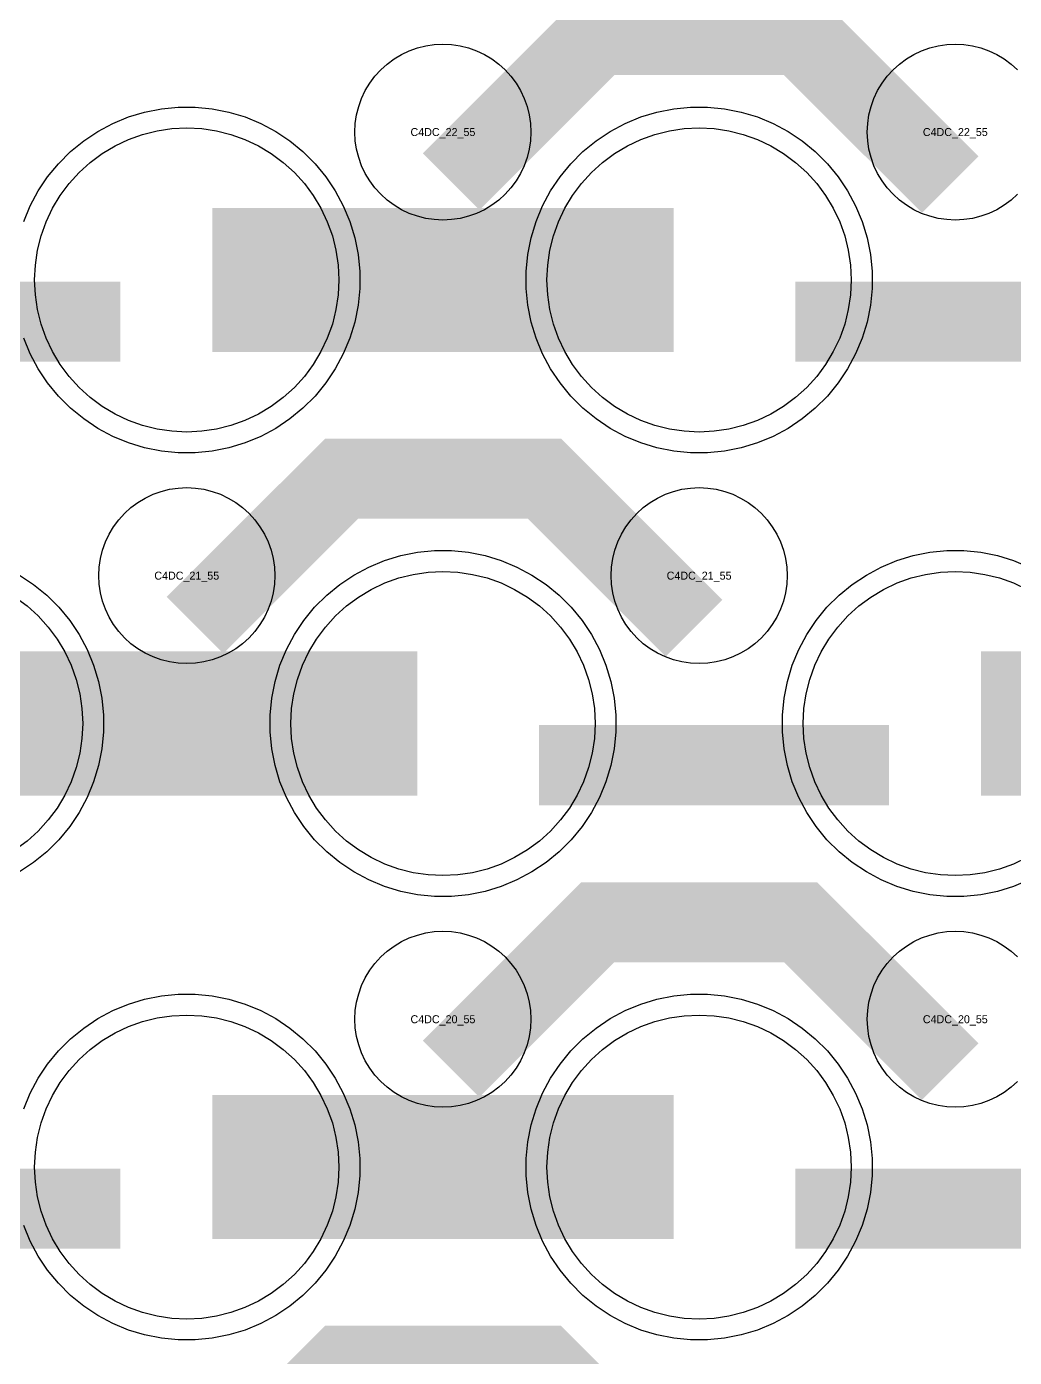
# Model space of a CAD drawing. Extents: x -11880 to 11880, y -14992 to 14992.
# Drawn here: x 5550 to 5858.5, y -12127.7 to -11712 of the extents above; entities that cross this region are included whole.
import ezdxf
from ezdxf.enums import TextEntityAlignment as Align

# ---------------------------------------------------------------- set-up
doc = ezdxf.new("R2010")
doc.units = 0
doc.header["$MEASUREMENT"] = 0
for name, color, linetype in [('GDS_775_DT_237', 138, 'CONTINUOUS'), ('RDL1_FS', 34, 'CONTINUOUS'), ('RDL_BS', 160, 'CONTINUOUS')]:
    doc.layers.add(name, color=color, linetype=linetype)

msp = doc.modelspace()

# ---------------------------------------------------------------- linework, layer by layer
at = {"layer": 'RDL1_FS'}
for points in [[(5600, -11838.664), (5595.343, -11838.435), (5590.732, -11837.751), (5586.209, -11836.619), (5581.819, -11835.047), (5577.605, -11833.055), (5573.605, -11830.657), (5569.86, -11827.879), (5566.406, -11824.749), (5563.276, -11821.295), (5560.498, -11817.55), (5558.1, -11813.55), (5556.108, -11809.336), (5554.536, -11804.946), (5553.404, -11800.423), (5552.72, -11795.812), (5552.491, -11791.155), (5552.72, -11786.498), (5553.404, -11781.887), (5554.536, -11777.364), (5556.108, -11772.974), (5558.1, -11768.76), (5560.498, -11764.76), (5563.276, -11761.015), (5566.406, -11757.561), (5569.86, -11754.431), (5573.605, -11751.653), (5577.605, -11749.255), (5581.819, -11747.263), (5586.209, -11745.691), (5590.732, -11744.559), (5595.343, -11743.875), (5600, -11743.646), (5604.657, -11743.875), (5609.268, -11744.559), (5613.791, -11745.691), (5618.181, -11747.263), (5622.395, -11749.255), (5626.395, -11751.653), (5630.14, -11754.431), (5633.594, -11757.561), (5636.724, -11761.015), (5639.502, -11764.76), (5641.9, -11768.76), (5643.892, -11772.974), (5645.464, -11777.364), (5646.596, -11781.887), (5647.28, -11786.498), (5647.509, -11791.155), (5647.28, -11795.812), (5646.596, -11800.423), (5645.464, -11804.946), (5643.892, -11809.336), (5641.9, -11813.55), (5639.502, -11817.55), (5636.724, -11821.295), (5633.594, -11824.749), (5630.14, -11827.879), (5626.395, -11830.657), (5622.395, -11833.055), (5618.181, -11835.047), (5613.791, -11836.619), (5609.268, -11837.751), (5604.657, -11838.435)], [(5760, -11838.664), (5755.343, -11838.435), (5750.732, -11837.751), (5746.209, -11836.619), (5741.819, -11835.047), (5737.605, -11833.055), (5733.605, -11830.657), (5729.86, -11827.879), (5726.406, -11824.749), (5723.276, -11821.295), (5720.498, -11817.55), (5718.1, -11813.55), (5716.108, -11809.336), (5714.536, -11804.946), (5713.404, -11800.423), (5712.72, -11795.812), (5712.491, -11791.155), (5712.72, -11786.498), (5713.404, -11781.887), (5714.536, -11777.364), (5716.108, -11772.974), (5718.1, -11768.76), (5720.498, -11764.76), (5723.276, -11761.015), (5726.406, -11757.561), (5729.86, -11754.431), (5733.605, -11751.653), (5737.605, -11749.255), (5741.819, -11747.263), (5746.209, -11745.691), (5750.732, -11744.559), (5755.343, -11743.875), (5760, -11743.646), (5764.657, -11743.875), (5769.268, -11744.559), (5773.791, -11745.691), (5778.181, -11747.263), (5782.395, -11749.255), (5786.395, -11751.653), (5790.14, -11754.431), (5793.594, -11757.561), (5796.724, -11761.015), (5799.502, -11764.76), (5801.9, -11768.76), (5803.892, -11772.974), (5805.464, -11777.364), (5806.596, -11781.887), (5807.28, -11786.498), (5807.509, -11791.155), (5807.28, -11795.812), (5806.596, -11800.423), (5805.464, -11804.946), (5803.892, -11809.336), (5801.9, -11813.55), (5799.502, -11817.55), (5796.724, -11821.295), (5793.594, -11824.749), (5790.14, -11827.879), (5786.395, -11830.657), (5782.395, -11833.055), (5778.181, -11835.047), (5773.791, -11836.619), (5769.268, -11837.751), (5764.657, -11838.435)], [(5600, -12115.794), (5595.343, -12115.565), (5590.732, -12114.881), (5586.209, -12113.749), (5581.819, -12112.177), (5577.605, -12110.185), (5573.605, -12107.787), (5569.86, -12105.009), (5566.406, -12101.879), (5563.276, -12098.425), (5560.498, -12094.68), (5558.1, -12090.68), (5556.108, -12086.466), (5554.536, -12082.076), (5553.404, -12077.553), (5552.72, -12072.942), (5552.491, -12068.285), (5552.72, -12063.628), (5553.404, -12059.017), (5554.536, -12054.494), (5556.108, -12050.104), (5558.1, -12045.89), (5560.498, -12041.89), (5563.276, -12038.145), (5566.406, -12034.691), (5569.86, -12031.561), (5573.605, -12028.783), (5577.605, -12026.385), (5581.819, -12024.393), (5586.209, -12022.821), (5590.732, -12021.689), (5595.343, -12021.005), (5600, -12020.776), (5604.657, -12021.005), (5609.268, -12021.689), (5613.791, -12022.821), (5618.181, -12024.393), (5622.395, -12026.385), (5626.395, -12028.783), (5630.14, -12031.561), (5633.594, -12034.691), (5636.724, -12038.145), (5639.502, -12041.89), (5641.9, -12045.89), (5643.892, -12050.104), (5645.464, -12054.494), (5646.596, -12059.017), (5647.28, -12063.628), (5647.509, -12068.285), (5647.28, -12072.942), (5646.596, -12077.553), (5645.464, -12082.076), (5643.892, -12086.466), (5641.9, -12090.68), (5639.502, -12094.68), (5636.724, -12098.425), (5633.594, -12101.879), (5630.14, -12105.009), (5626.395, -12107.787), (5622.395, -12110.185), (5618.181, -12112.177), (5613.791, -12113.749), (5609.268, -12114.881), (5604.657, -12115.565)], [(5760, -12115.794), (5755.343, -12115.565), (5750.732, -12114.881), (5746.209, -12113.749), (5741.819, -12112.177), (5737.605, -12110.185), (5733.605, -12107.787), (5729.86, -12105.009), (5726.406, -12101.879), (5723.276, -12098.425), (5720.498, -12094.68), (5718.1, -12090.68), (5716.108, -12086.466), (5714.536, -12082.076), (5713.404, -12077.553), (5712.72, -12072.942), (5712.491, -12068.285), (5712.72, -12063.628), (5713.404, -12059.017), (5714.536, -12054.494), (5716.108, -12050.104), (5718.1, -12045.89), (5720.498, -12041.89), (5723.276, -12038.145), (5726.406, -12034.691), (5729.86, -12031.561), (5733.605, -12028.783), (5737.605, -12026.385), (5741.819, -12024.393), (5746.209, -12022.821), (5750.732, -12021.689), (5755.343, -12021.005), (5760, -12020.776), (5764.657, -12021.005), (5769.268, -12021.689), (5773.791, -12022.821), (5778.181, -12024.393), (5782.395, -12026.385), (5786.395, -12028.783), (5790.14, -12031.561), (5793.594, -12034.691), (5796.724, -12038.145), (5799.502, -12041.89), (5801.9, -12045.89), (5803.892, -12050.104), (5805.464, -12054.494), (5806.596, -12059.017), (5807.28, -12063.628), (5807.509, -12068.285), (5807.28, -12072.942), (5806.596, -12077.553), (5805.464, -12082.076), (5803.892, -12086.466), (5801.9, -12090.68), (5799.502, -12094.68), (5796.724, -12098.425), (5793.594, -12101.879), (5790.14, -12105.009), (5786.395, -12107.787), (5782.395, -12110.185), (5778.181, -12112.177), (5773.791, -12113.749), (5769.268, -12114.881), (5764.657, -12115.565)]]:
    msp.add_lwpolyline(points, close=True, dxfattribs=at)
for points in [[(5608.002, -11791.155, 45, 45, 0), (5680.002, -11791.155, 45, 45, 0)], [(5680.002, -11791.155, 45, 45, 0), (5752.002, -11791.155, 45, 45, 0)], [(5608.002, -12068.285, 45, 45, 0), (5680.002, -12068.285, 45, 45, 0)], [(5680.002, -12068.285, 45, 45, 0), (5752.002, -12068.285, 45, 45, 0)]]:
    msp.add_lwpolyline(points, format="xyseb", dxfattribs=at)
at = {"layer": 'RDL1_FS', "color": 241, "true_color": 0xf7abae}
msp.add_lwpolyline([(5680, -11977.229), (5675.343, -11977), (5670.732, -11976.316), (5666.209, -11975.184), (5661.819, -11973.612), (5657.605, -11971.62), (5653.605, -11969.222), (5649.86, -11966.444), (5646.406, -11963.314), (5643.276, -11959.86), (5640.498, -11956.115), (5638.1, -11952.115), (5636.108, -11947.901), (5634.536, -11943.511), (5633.404, -11938.988), (5632.72, -11934.377), (5632.491, -11929.72), (5632.72, -11925.063), (5633.404, -11920.452), (5634.536, -11915.929), (5636.108, -11911.539), (5638.1, -11907.325), (5640.498, -11903.325), (5643.276, -11899.58), (5646.406, -11896.126), (5649.86, -11892.996), (5653.605, -11890.218), (5657.605, -11887.82), (5661.819, -11885.828), (5666.209, -11884.256), (5670.732, -11883.124), (5675.343, -11882.44), (5680, -11882.211), (5684.657, -11882.44), (5689.268, -11883.124), (5693.791, -11884.256), (5698.181, -11885.828), (5702.395, -11887.82), (5706.395, -11890.218), (5710.14, -11892.996), (5713.594, -11896.126), (5716.724, -11899.58), (5719.502, -11903.325), (5721.9, -11907.325), (5723.892, -11911.539), (5725.464, -11915.929), (5726.596, -11920.452), (5727.28, -11925.063), (5727.509, -11929.72), (5727.28, -11934.377), (5726.596, -11938.988), (5725.464, -11943.511), (5723.892, -11947.901), (5721.9, -11952.115), (5719.502, -11956.115), (5716.724, -11959.86), (5713.594, -11963.314), (5710.14, -11966.444), (5706.395, -11969.222), (5702.395, -11971.62), (5698.181, -11973.612), (5693.791, -11975.184), (5689.268, -11976.316), (5684.657, -11977)], close=True, dxfattribs=at)
for points in [[(5862.395, -11971.62), (5858.181, -11973.612), (5853.791, -11975.184), (5849.268, -11976.316), (5844.657, -11977), (5840, -11977.229), (5835.343, -11977), (5830.732, -11976.316), (5826.209, -11975.184), (5821.819, -11973.612), (5817.605, -11971.62), (5813.605, -11969.222), (5809.86, -11966.444), (5806.406, -11963.314), (5803.276, -11959.86), (5800.498, -11956.115), (5798.1, -11952.115), (5796.108, -11947.901), (5794.536, -11943.511), (5793.404, -11938.988), (5792.72, -11934.377), (5792.491, -11929.72), (5792.72, -11925.063), (5793.404, -11920.452), (5794.536, -11915.929), (5796.108, -11911.539), (5798.1, -11907.325), (5800.498, -11903.325), (5803.276, -11899.58), (5806.406, -11896.126), (5809.86, -11892.996), (5813.605, -11890.218), (5817.605, -11887.82), (5821.819, -11885.828), (5826.209, -11884.256), (5830.732, -11883.124), (5835.343, -11882.44), (5840, -11882.211), (5844.657, -11882.44), (5849.268, -11883.124), (5853.791, -11884.256), (5858.181, -11885.828), (5862.395, -11887.82)], [(5546.395, -11890.218), (5550.14, -11892.996), (5553.594, -11896.126), (5556.724, -11899.58), (5559.502, -11903.325), (5561.9, -11907.325), (5563.892, -11911.539), (5565.464, -11915.929), (5566.596, -11920.452), (5567.28, -11925.063), (5567.509, -11929.72), (5567.28, -11934.377), (5566.596, -11938.988), (5565.464, -11943.511), (5563.892, -11947.901), (5561.9, -11952.115), (5559.502, -11956.115), (5556.724, -11959.86), (5553.594, -11963.314), (5550.14, -11966.444), (5546.395, -11969.222)]]:
    msp.add_lwpolyline(points, dxfattribs=at)
for points in [[(5528.002, -11929.72, 45, 45, 0), (5600.002, -11929.72, 45, 45, 0)], [(5600.002, -11929.72, 45, 45, 0), (5672.002, -11929.72, 45, 45, 0)], [(5848.002, -11929.72, 45, 45, 0), (5920.002, -11929.72, 45, 45, 0)]]:
    msp.add_lwpolyline(points, format="xyseb", dxfattribs=at)
at = {"layer": 'RDL_BS'}
for points in [[(5682.562, -11760.469, 25, 25, 0), (5728.377, -11714.654, 25, 25, 0), (5761.93, -11714.654, 25, 25, 0)], [(5838.401, -11761.368, 25, 25, 0), (5791.687, -11714.654, 25, 25, 0), (5761.929, -11714.654, 25, 25, 0)], [(5470.016, -11804.168, 25, 25, 0), (5579.281, -11804.168, 25, 25, 0)], [(5790.016, -11804.168, 25, 25, 0), (5899.281, -11804.168, 25, 25, 0)], [(5602.562, -11899.034, 25, 25, 0), (5648.377, -11853.219, 25, 25, 0), (5681.93, -11853.219, 25, 25, 0)], [(5758.401, -11899.933, 25, 25, 0), (5711.687, -11853.219, 25, 25, 0), (5681.929, -11853.219, 25, 25, 0)], [(5682.562, -12037.599, 25, 25, 0), (5728.377, -11991.784, 25, 25, 0), (5761.93, -11991.784, 25, 25, 0)], [(5838.401, -12038.498, 25, 25, 0), (5791.687, -11991.784, 25, 25, 0), (5761.929, -11991.784, 25, 25, 0)], [(5470.016, -12081.298, 25, 25, 0), (5579.281, -12081.298, 25, 25, 0)], [(5790.016, -12081.298, 25, 25, 0), (5899.281, -12081.298, 25, 25, 0)], [(5602.562, -12176.159, 25, 25, 0), (5648.377, -12130.344, 25, 25, 0), (5681.93, -12130.344, 25, 25, 0)], [(5758.401, -12177.058, 25, 25, 0), (5711.687, -12130.344, 25, 25, 0), (5681.929, -12130.344, 25, 25, 0)]]:
    msp.add_lwpolyline(points, format="xyseb", dxfattribs=at)
for points in [[(5680, -11772.461), (5677.307, -11772.329), (5674.635, -11771.933), (5672.016, -11771.276), (5669.481, -11770.369), (5667.044, -11769.217), (5664.72, -11767.824), (5662.557, -11766.221), (5660.558, -11764.409), (5658.746, -11762.41), (5657.143, -11760.247), (5655.75, -11757.923), (5654.598, -11755.486), (5653.691, -11752.951), (5653.034, -11750.332), (5652.638, -11747.66), (5652.506, -11744.967), (5652.638, -11742.274), (5653.034, -11739.602), (5653.691, -11736.983), (5654.598, -11734.448), (5655.75, -11732.011), (5657.143, -11729.687), (5658.746, -11727.524), (5660.558, -11725.525), (5662.557, -11723.713), (5664.72, -11722.11), (5667.044, -11720.717), (5669.481, -11719.565), (5672.016, -11718.658), (5674.635, -11718.001), (5677.307, -11717.605), (5680, -11717.473), (5682.693, -11717.605), (5685.365, -11718.001), (5687.984, -11718.658), (5690.519, -11719.565), (5692.956, -11720.717), (5695.28, -11722.11), (5697.443, -11723.713), (5699.442, -11725.525), (5701.254, -11727.524), (5702.857, -11729.687), (5704.25, -11732.011), (5705.402, -11734.448), (5706.309, -11736.983), (5706.966, -11739.602), (5707.362, -11742.274), (5707.494, -11744.967), (5707.362, -11747.66), (5706.966, -11750.332), (5706.309, -11752.951), (5705.402, -11755.486), (5704.25, -11757.923), (5702.857, -11760.247), (5701.254, -11762.41), (5699.442, -11764.409), (5697.443, -11766.221), (5695.28, -11767.824), (5692.956, -11769.217), (5690.519, -11770.369), (5687.984, -11771.276), (5685.365, -11771.933), (5682.693, -11772.329)], [(5757.356, -11845.155), (5752.062, -11844.638), (5746.835, -11843.592), (5741.795, -11842.061), (5736.885, -11840.03), (5732.223, -11837.538), (5727.809, -11834.591), (5723.708, -11831.229), (5719.926, -11827.447), (5716.564, -11823.346), (5713.617, -11818.932), (5711.125, -11814.27), (5709.094, -11809.36), (5707.563, -11804.32), (5706.517, -11799.093), (5706, -11793.799), (5706, -11788.511), (5706.517, -11783.217), (5707.563, -11777.99), (5709.094, -11772.95), (5711.125, -11768.04), (5713.617, -11763.378), (5716.564, -11758.964), (5719.926, -11754.863), (5723.708, -11751.081), (5727.809, -11747.719), (5732.223, -11744.772), (5736.885, -11742.28), (5741.795, -11740.249), (5746.835, -11738.718), (5752.062, -11737.672), (5757.356, -11737.155), (5762.644, -11737.155), (5767.938, -11737.672), (5773.165, -11738.718), (5778.205, -11740.249), (5783.115, -11742.28), (5787.777, -11744.772), (5792.191, -11747.719), (5796.292, -11751.081), (5800.074, -11754.863), (5803.436, -11758.964), (5806.383, -11763.378), (5808.875, -11768.04), (5810.906, -11772.95), (5812.437, -11777.99), (5813.483, -11783.217), (5814, -11788.511), (5814, -11793.799), (5813.483, -11799.093), (5812.437, -11804.32), (5810.906, -11809.36), (5808.875, -11814.27), (5806.383, -11818.932), (5803.436, -11823.346), (5800.074, -11827.447), (5796.292, -11831.229), (5792.191, -11834.591), (5787.777, -11837.538), (5783.115, -11840.03), (5778.205, -11842.061), (5773.165, -11843.592), (5767.938, -11844.638), (5762.644, -11845.155)], [(5600, -11911.026), (5597.307, -11910.894), (5594.635, -11910.498), (5592.016, -11909.841), (5589.481, -11908.934), (5587.044, -11907.782), (5584.72, -11906.389), (5582.557, -11904.786), (5580.558, -11902.974), (5578.746, -11900.975), (5577.143, -11898.812), (5575.75, -11896.488), (5574.598, -11894.051), (5573.691, -11891.516), (5573.034, -11888.897), (5572.638, -11886.225), (5572.506, -11883.532), (5572.638, -11880.839), (5573.034, -11878.167), (5573.691, -11875.548), (5574.598, -11873.013), (5575.75, -11870.576), (5577.143, -11868.252), (5578.746, -11866.089), (5580.558, -11864.09), (5582.557, -11862.278), (5584.72, -11860.675), (5587.044, -11859.282), (5589.481, -11858.13), (5592.016, -11857.223), (5594.635, -11856.566), (5597.307, -11856.17), (5600, -11856.038), (5602.693, -11856.17), (5605.365, -11856.566), (5607.984, -11857.223), (5610.519, -11858.13), (5612.956, -11859.282), (5615.28, -11860.675), (5617.443, -11862.278), (5619.442, -11864.09), (5621.254, -11866.089), (5622.857, -11868.252), (5624.25, -11870.576), (5625.402, -11873.013), (5626.309, -11875.548), (5626.966, -11878.167), (5627.362, -11880.839), (5627.494, -11883.532), (5627.362, -11886.225), (5626.966, -11888.897), (5626.309, -11891.516), (5625.402, -11894.051), (5624.25, -11896.488), (5622.857, -11898.812), (5621.254, -11900.975), (5619.442, -11902.974), (5617.443, -11904.786), (5615.28, -11906.389), (5612.956, -11907.782), (5610.519, -11908.934), (5607.984, -11909.841), (5605.365, -11910.498), (5602.693, -11910.894)], [(5760, -11911.026), (5757.307, -11910.894), (5754.635, -11910.498), (5752.016, -11909.841), (5749.481, -11908.934), (5747.044, -11907.782), (5744.72, -11906.389), (5742.557, -11904.786), (5740.558, -11902.974), (5738.746, -11900.975), (5737.143, -11898.812), (5735.75, -11896.488), (5734.598, -11894.051), (5733.691, -11891.516), (5733.034, -11888.897), (5732.638, -11886.225), (5732.506, -11883.532), (5732.638, -11880.839), (5733.034, -11878.167), (5733.691, -11875.548), (5734.598, -11873.013), (5735.75, -11870.576), (5737.143, -11868.252), (5738.746, -11866.089), (5740.558, -11864.09), (5742.557, -11862.278), (5744.72, -11860.675), (5747.044, -11859.282), (5749.481, -11858.13), (5752.016, -11857.223), (5754.635, -11856.566), (5757.307, -11856.17), (5760, -11856.038), (5762.693, -11856.17), (5765.365, -11856.566), (5767.984, -11857.223), (5770.519, -11858.13), (5772.956, -11859.282), (5775.28, -11860.675), (5777.443, -11862.278), (5779.442, -11864.09), (5781.254, -11866.089), (5782.857, -11868.252), (5784.25, -11870.576), (5785.402, -11873.013), (5786.309, -11875.548), (5786.966, -11878.167), (5787.362, -11880.839), (5787.494, -11883.532), (5787.362, -11886.225), (5786.966, -11888.897), (5786.309, -11891.516), (5785.402, -11894.051), (5784.25, -11896.488), (5782.857, -11898.812), (5781.254, -11900.975), (5779.442, -11902.974), (5777.443, -11904.786), (5775.28, -11906.389), (5772.956, -11907.782), (5770.519, -11908.934), (5767.984, -11909.841), (5765.365, -11910.498), (5762.693, -11910.894)], [(5680, -12049.591), (5677.307, -12049.459), (5674.635, -12049.063), (5672.016, -12048.406), (5669.481, -12047.499), (5667.044, -12046.347), (5664.72, -12044.954), (5662.557, -12043.351), (5660.558, -12041.539), (5658.746, -12039.54), (5657.143, -12037.377), (5655.75, -12035.053), (5654.598, -12032.616), (5653.691, -12030.081), (5653.034, -12027.462), (5652.638, -12024.79), (5652.506, -12022.097), (5652.638, -12019.404), (5653.034, -12016.732), (5653.691, -12014.113), (5654.598, -12011.578), (5655.75, -12009.141), (5657.143, -12006.817), (5658.746, -12004.654), (5660.558, -12002.655), (5662.557, -12000.843), (5664.72, -11999.24), (5667.044, -11997.847), (5669.481, -11996.695), (5672.016, -11995.788), (5674.635, -11995.131), (5677.307, -11994.735), (5680, -11994.603), (5682.693, -11994.735), (5685.365, -11995.131), (5687.984, -11995.788), (5690.519, -11996.695), (5692.956, -11997.847), (5695.28, -11999.24), (5697.443, -12000.843), (5699.442, -12002.655), (5701.254, -12004.654), (5702.857, -12006.817), (5704.25, -12009.141), (5705.402, -12011.578), (5706.309, -12014.113), (5706.966, -12016.732), (5707.362, -12019.404), (5707.494, -12022.097), (5707.362, -12024.79), (5706.966, -12027.462), (5706.309, -12030.081), (5705.402, -12032.616), (5704.25, -12035.053), (5702.857, -12037.377), (5701.254, -12039.54), (5699.442, -12041.539), (5697.443, -12043.351), (5695.28, -12044.954), (5692.956, -12046.347), (5690.519, -12047.499), (5687.984, -12048.406), (5685.365, -12049.063), (5682.693, -12049.459)], [(5757.356, -12122.285), (5752.062, -12121.768), (5746.835, -12120.722), (5741.795, -12119.191), (5736.885, -12117.16), (5732.223, -12114.668), (5727.809, -12111.721), (5723.708, -12108.359), (5719.926, -12104.577), (5716.564, -12100.476), (5713.617, -12096.062), (5711.125, -12091.4), (5709.094, -12086.49), (5707.563, -12081.45), (5706.517, -12076.223), (5706, -12070.929), (5706, -12065.641), (5706.517, -12060.347), (5707.563, -12055.12), (5709.094, -12050.08), (5711.125, -12045.17), (5713.617, -12040.508), (5716.564, -12036.094), (5719.926, -12031.993), (5723.708, -12028.211), (5727.809, -12024.849), (5732.223, -12021.902), (5736.885, -12019.41), (5741.795, -12017.379), (5746.835, -12015.848), (5752.062, -12014.802), (5757.356, -12014.285), (5762.644, -12014.285), (5767.938, -12014.802), (5773.165, -12015.848), (5778.205, -12017.379), (5783.115, -12019.41), (5787.777, -12021.902), (5792.191, -12024.849), (5796.292, -12028.211), (5800.074, -12031.993), (5803.436, -12036.094), (5806.383, -12040.508), (5808.875, -12045.17), (5810.906, -12050.08), (5812.437, -12055.12), (5813.483, -12060.347), (5814, -12065.641), (5814, -12070.929), (5813.483, -12076.223), (5812.437, -12081.45), (5810.906, -12086.49), (5808.875, -12091.4), (5806.383, -12096.062), (5803.436, -12100.476), (5800.074, -12104.577), (5796.292, -12108.359), (5792.191, -12111.721), (5787.777, -12114.668), (5783.115, -12117.16), (5778.205, -12119.191), (5773.165, -12120.722), (5767.938, -12121.768), (5762.644, -12122.285)]]:
    msp.add_lwpolyline(points, close=True, dxfattribs=at)
for points in [[(5859.442, -11764.409), (5857.443, -11766.221), (5855.28, -11767.824), (5852.956, -11769.217), (5850.519, -11770.369), (5847.984, -11771.276), (5845.365, -11771.933), (5842.693, -11772.329), (5840, -11772.461), (5837.307, -11772.329), (5834.635, -11771.933), (5832.016, -11771.276), (5829.481, -11770.369), (5827.044, -11769.217), (5824.72, -11767.824), (5822.557, -11766.221), (5820.558, -11764.409), (5818.746, -11762.41), (5817.143, -11760.247), (5815.75, -11757.923), (5814.598, -11755.486), (5813.691, -11752.951), (5813.034, -11750.332), (5812.638, -11747.66), (5812.506, -11744.967), (5812.638, -11742.274), (5813.034, -11739.602), (5813.691, -11736.983), (5814.598, -11734.448), (5815.75, -11732.011), (5817.143, -11729.687), (5818.746, -11727.524), (5820.558, -11725.525), (5822.557, -11723.713), (5824.72, -11722.11), (5827.044, -11720.717), (5829.481, -11719.565), (5832.016, -11718.658), (5834.635, -11718.001), (5837.307, -11717.605), (5840, -11717.473), (5842.693, -11717.605), (5845.365, -11718.001), (5847.984, -11718.658), (5850.519, -11719.565), (5852.956, -11720.717), (5855.28, -11722.11), (5857.443, -11723.713), (5859.442, -11725.525)], [(5549.094, -11772.95), (5551.125, -11768.04), (5553.617, -11763.378), (5556.564, -11758.964), (5559.926, -11754.863), (5563.708, -11751.081), (5567.809, -11747.719), (5572.223, -11744.772), (5576.885, -11742.28), (5581.795, -11740.249), (5586.835, -11738.718), (5592.062, -11737.672), (5597.356, -11737.155), (5602.644, -11737.155), (5607.938, -11737.672), (5613.165, -11738.718), (5618.205, -11740.249), (5623.115, -11742.28), (5627.777, -11744.772), (5632.191, -11747.719), (5636.292, -11751.081), (5640.074, -11754.863), (5643.436, -11758.964), (5646.383, -11763.378), (5648.875, -11768.04), (5650.906, -11772.95), (5652.437, -11777.99), (5653.483, -11783.217), (5654, -11788.511), (5654, -11793.799), (5653.483, -11799.093), (5652.437, -11804.32), (5650.906, -11809.36), (5648.875, -11814.27), (5646.383, -11818.932), (5643.436, -11823.346), (5640.074, -11827.447), (5636.292, -11831.229), (5632.191, -11834.591), (5627.777, -11837.538), (5623.115, -11840.03), (5618.205, -11842.061), (5613.165, -11843.592), (5607.938, -11844.638), (5602.644, -11845.155), (5597.356, -11845.155), (5592.062, -11844.638), (5586.835, -11843.592), (5581.795, -11842.061), (5576.885, -11840.03), (5572.223, -11837.538), (5567.809, -11834.591), (5563.708, -11831.229), (5559.926, -11827.447), (5556.564, -11823.346), (5553.617, -11818.932), (5551.125, -11814.27), (5549.094, -11809.36)], [(5859.442, -12041.539), (5857.443, -12043.351), (5855.28, -12044.954), (5852.956, -12046.347), (5850.519, -12047.499), (5847.984, -12048.406), (5845.365, -12049.063), (5842.693, -12049.459), (5840, -12049.591), (5837.307, -12049.459), (5834.635, -12049.063), (5832.016, -12048.406), (5829.481, -12047.499), (5827.044, -12046.347), (5824.72, -12044.954), (5822.557, -12043.351), (5820.558, -12041.539), (5818.746, -12039.54), (5817.143, -12037.377), (5815.75, -12035.053), (5814.598, -12032.616), (5813.691, -12030.081), (5813.034, -12027.462), (5812.638, -12024.79), (5812.506, -12022.097), (5812.638, -12019.404), (5813.034, -12016.732), (5813.691, -12014.113), (5814.598, -12011.578), (5815.75, -12009.141), (5817.143, -12006.817), (5818.746, -12004.654), (5820.558, -12002.655), (5822.557, -12000.843), (5824.72, -11999.24), (5827.044, -11997.847), (5829.481, -11996.695), (5832.016, -11995.788), (5834.635, -11995.131), (5837.307, -11994.735), (5840, -11994.603), (5842.693, -11994.735), (5845.365, -11995.131), (5847.984, -11995.788), (5850.519, -11996.695), (5852.956, -11997.847), (5855.28, -11999.24), (5857.443, -12000.843), (5859.442, -12002.655)], [(5549.094, -12050.08), (5551.125, -12045.17), (5553.617, -12040.508), (5556.564, -12036.094), (5559.926, -12031.993), (5563.708, -12028.211), (5567.809, -12024.849), (5572.223, -12021.902), (5576.885, -12019.41), (5581.795, -12017.379), (5586.835, -12015.848), (5592.062, -12014.802), (5597.356, -12014.285), (5602.644, -12014.285), (5607.938, -12014.802), (5613.165, -12015.848), (5618.205, -12017.379), (5623.115, -12019.41), (5627.777, -12021.902), (5632.191, -12024.849), (5636.292, -12028.211), (5640.074, -12031.993), (5643.436, -12036.094), (5646.383, -12040.508), (5648.875, -12045.17), (5650.906, -12050.08), (5652.437, -12055.12), (5653.483, -12060.347), (5654, -12065.641), (5654, -12070.929), (5653.483, -12076.223), (5652.437, -12081.45), (5650.906, -12086.49), (5648.875, -12091.4), (5646.383, -12096.062), (5643.436, -12100.476), (5640.074, -12104.577), (5636.292, -12108.359), (5632.191, -12111.721), (5627.777, -12114.668), (5623.115, -12117.16), (5618.205, -12119.191), (5613.165, -12120.722), (5607.938, -12121.768), (5602.644, -12122.285), (5597.356, -12122.285), (5592.062, -12121.768), (5586.835, -12120.722), (5581.795, -12119.191), (5576.885, -12117.16), (5572.223, -12114.668), (5567.809, -12111.721), (5563.708, -12108.359), (5559.926, -12104.577), (5556.564, -12100.476), (5553.617, -12096.062), (5551.125, -12091.4), (5549.094, -12086.49)]]:
    msp.add_lwpolyline(points, dxfattribs=at)
at = {"layer": 'RDL_BS', "color": 241, "true_color": 0xf7abae}
msp.add_lwpolyline([(5677.356, -11983.72), (5672.062, -11983.203), (5666.835, -11982.157), (5661.795, -11980.626), (5656.885, -11978.595), (5652.223, -11976.103), (5647.809, -11973.156), (5643.708, -11969.794), (5639.926, -11966.012), (5636.564, -11961.911), (5633.617, -11957.497), (5631.125, -11952.835), (5629.094, -11947.925), (5627.563, -11942.885), (5626.517, -11937.658), (5626, -11932.364), (5626, -11927.076), (5626.517, -11921.782), (5627.563, -11916.555), (5629.094, -11911.515), (5631.125, -11906.605), (5633.617, -11901.943), (5636.564, -11897.529), (5639.926, -11893.428), (5643.708, -11889.646), (5647.809, -11886.284), (5652.223, -11883.337), (5656.885, -11880.845), (5661.795, -11878.814), (5666.835, -11877.283), (5672.062, -11876.237), (5677.356, -11875.72), (5682.644, -11875.72), (5687.938, -11876.237), (5693.165, -11877.283), (5698.205, -11878.814), (5703.115, -11880.845), (5707.777, -11883.337), (5712.191, -11886.284), (5716.292, -11889.646), (5720.074, -11893.428), (5723.436, -11897.529), (5726.383, -11901.943), (5728.875, -11906.605), (5730.906, -11911.515), (5732.437, -11916.555), (5733.483, -11921.782), (5734, -11927.076), (5734, -11932.364), (5733.483, -11937.658), (5732.437, -11942.885), (5730.906, -11947.925), (5728.875, -11952.835), (5726.383, -11957.497), (5723.436, -11961.911), (5720.074, -11966.012), (5716.292, -11969.794), (5712.191, -11973.156), (5707.777, -11976.103), (5703.115, -11978.595), (5698.205, -11980.626), (5693.165, -11982.157), (5687.938, -11983.203), (5682.644, -11983.72)], close=True, dxfattribs=at)
for points in [[(5863.115, -11978.595), (5858.205, -11980.626), (5853.165, -11982.157), (5847.938, -11983.203), (5842.644, -11983.72), (5837.356, -11983.72), (5832.062, -11983.203), (5826.835, -11982.157), (5821.795, -11980.626), (5816.885, -11978.595), (5812.223, -11976.103), (5807.809, -11973.156), (5803.708, -11969.794), (5799.926, -11966.012), (5796.564, -11961.911), (5793.617, -11957.497), (5791.125, -11952.835), (5789.094, -11947.925), (5787.563, -11942.885), (5786.517, -11937.658), (5786, -11932.364), (5786, -11927.076), (5786.517, -11921.782), (5787.563, -11916.555), (5789.094, -11911.515), (5791.125, -11906.605), (5793.617, -11901.943), (5796.564, -11897.529), (5799.926, -11893.428), (5803.708, -11889.646), (5807.809, -11886.284), (5812.223, -11883.337), (5816.885, -11880.845), (5821.795, -11878.814), (5826.835, -11877.283), (5832.062, -11876.237), (5837.356, -11875.72), (5842.644, -11875.72), (5847.938, -11876.237), (5853.165, -11877.283), (5858.205, -11878.814), (5863.115, -11880.845)], [(5547.777, -11883.337), (5552.191, -11886.284), (5556.292, -11889.646), (5560.074, -11893.428), (5563.436, -11897.529), (5566.383, -11901.943), (5568.875, -11906.605), (5570.906, -11911.515), (5572.437, -11916.555), (5573.483, -11921.782), (5574, -11927.076), (5574, -11932.364), (5573.483, -11937.658), (5572.437, -11942.885), (5570.906, -11947.925), (5568.875, -11952.835), (5566.383, -11957.497), (5563.436, -11961.911), (5560.074, -11966.012), (5556.292, -11969.794), (5552.191, -11973.156), (5547.777, -11976.103)]]:
    msp.add_lwpolyline(points, dxfattribs=at)
msp.add_lwpolyline([(5710.016, -11942.733, 25, 25, 0), (5819.281, -11942.733, 25, 25, 0)], format="xyseb", dxfattribs=at)

# ---------------------------------------------------------------- texts
at = {"layer": 'GDS_775_DT_237'}
for s, p in [('C4DC_22_55', (5680, -11744.967)), ('C4DC_22_55', (5680, -11744.967)), ('C4DC_22_55', (5840, -11744.967)), ('C4DC_22_55', (5840, -11744.967)), ('C4DC_21_55', (5600, -11883.532)), ('C4DC_21_55', (5600, -11883.532)), ('C4DC_21_55', (5760, -11883.532)), ('C4DC_21_55', (5760, -11883.532)), ('C4DC_20_55', (5680, -12022.097)), ('C4DC_20_55', (5680, -12022.097)), ('C4DC_20_55', (5840, -12022.097)), ('C4DC_20_55', (5840, -12022.097))]:
    msp.add_text(s, height=2.5, dxfattribs=at).set_placement(p, align=Align.MIDDLE_CENTER)

doc.saveas('drawing.dxf')
